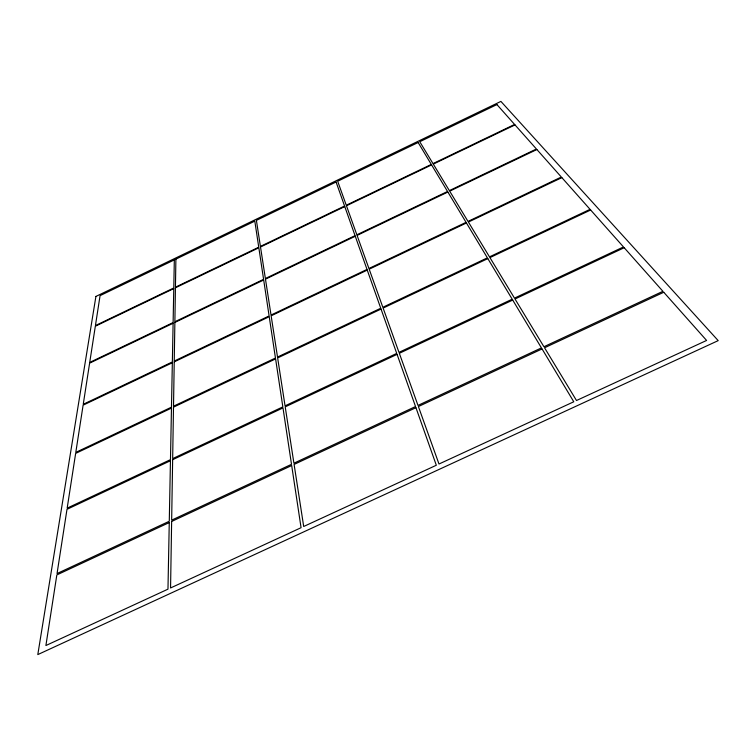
<?xml version="1.0" encoding="UTF-8"?>
<svg xmlns="http://www.w3.org/2000/svg" width="756" height="756" viewBox="0 0 756 756"><rect width="100%" height="100%" fill="white"/><g stroke="black" fill="none" stroke-linecap="round" stroke-linejoin="round"><path stroke-width="1.13" d="M171.64 521.46L170.563 587.97L301.068 527.707L291.684 465.545L171.64 521.46M172.642 459.714L171.659 520.147L291.504 464.326L282.99 407.919L172.642 459.714M173.493 407.153L172.661 458.608L282.839 406.879L275.6 358.902L173.493 407.153M174.23 361.869L173.511 406.199L275.458 358.013L269.23 316.717L174.23 361.869M174.872 322.443L174.239 361.037L269.117 315.942L263.693 280.013L174.872 322.443M175.43 287.809L174.882 321.716L263.589 279.342L258.835 247.798L175.43 287.809M175.893 259.138L175.439 287.167L258.741 247.203L254.81 221.139L175.893 259.138M169.259 522.566L167.974 589.16L45.899 645.529L56.832 574.929L169.259 522.566M170.45 460.744L169.278 521.253L57.05 573.539L66.991 509.317L170.45 460.744M171.47 408.117L170.469 459.639L67.171 508.136L75.647 453.402L171.47 408.117M172.34 362.767L171.48 407.163L75.798 452.381L83.113 405.178L172.34 362.767M173.105 323.284L172.359 361.935L83.245 404.299L89.614 363.163L173.105 323.284M173.776 288.603L173.115 322.557L89.728 362.398L95.332 326.233L173.776 288.603M174.324 259.894L173.785 287.96L95.436 325.553L100.066 295.643L174.324 259.894M95.908 296.428L37.8 654.592L718.2 340.625L500.907 101.408L95.908 296.428M336.08 182.016L256.397 220.383L260.414 246.399L344.575 206.029L336.08 182.016M418.144 142.506L337.677 181.251L346.267 205.216L431.298 164.421L418.144 142.506M496.928 104.574L419.76 141.731L432.999 163.598L514.6 124.456L496.928 104.574M344.764 206.577L260.508 246.995L265.375 278.491L355.055 235.645L344.764 206.577M431.591 164.921L346.465 205.764L356.86 234.785L447.533 191.476L431.591 164.921M515.006 124.91L433.301 164.099L449.357 190.606L536.429 149.008L515.006 124.91M355.273 236.269L265.479 279.162L271.026 315.035L367.01 269.41L355.273 236.269M447.873 192.043L357.087 235.409L368.937 268.493L466.055 222.33L447.873 192.043M536.883 149.527L449.697 191.164L468.011 221.404L561.339 177.036L536.883 149.527M367.255 270.119L271.139 315.81L277.518 357.049L380.75 308.25L367.255 270.119M466.443 222.982L369.193 269.202L382.829 307.267L487.384 257.853L466.443 222.982M561.869 177.632L468.399 222.047L489.482 256.86L590.049 209.336L561.869 177.632M381.043 309.072L277.65 357.938L285.05 405.84L396.73 353.402L381.043 309.072M487.828 258.609L383.122 308.089L398.979 352.353L512.199 299.196L487.828 258.609M590.653 210.017L489.935 257.607L514.477 298.119L623.483 246.947L590.653 210.017M397.07 354.366L285.21 406.87L293.914 463.201L415.535 406.539L397.07 354.366M512.719 300.075L399.329 353.307L417.992 405.405L541.438 347.902L512.719 300.075M624.191 247.741L515.006 298.998L543.923 346.739L662.918 291.315L624.191 247.741M415.942 407.682L294.103 464.42L303.695 526.488L436.316 465.252L415.942 407.682M542.061 348.941L418.399 406.539L438.99 464.014L573.776 401.776L542.061 348.941M663.759 292.26L544.547 347.779L576.497 400.519L706.595 340.446L663.759 292.26"/></g></svg>
